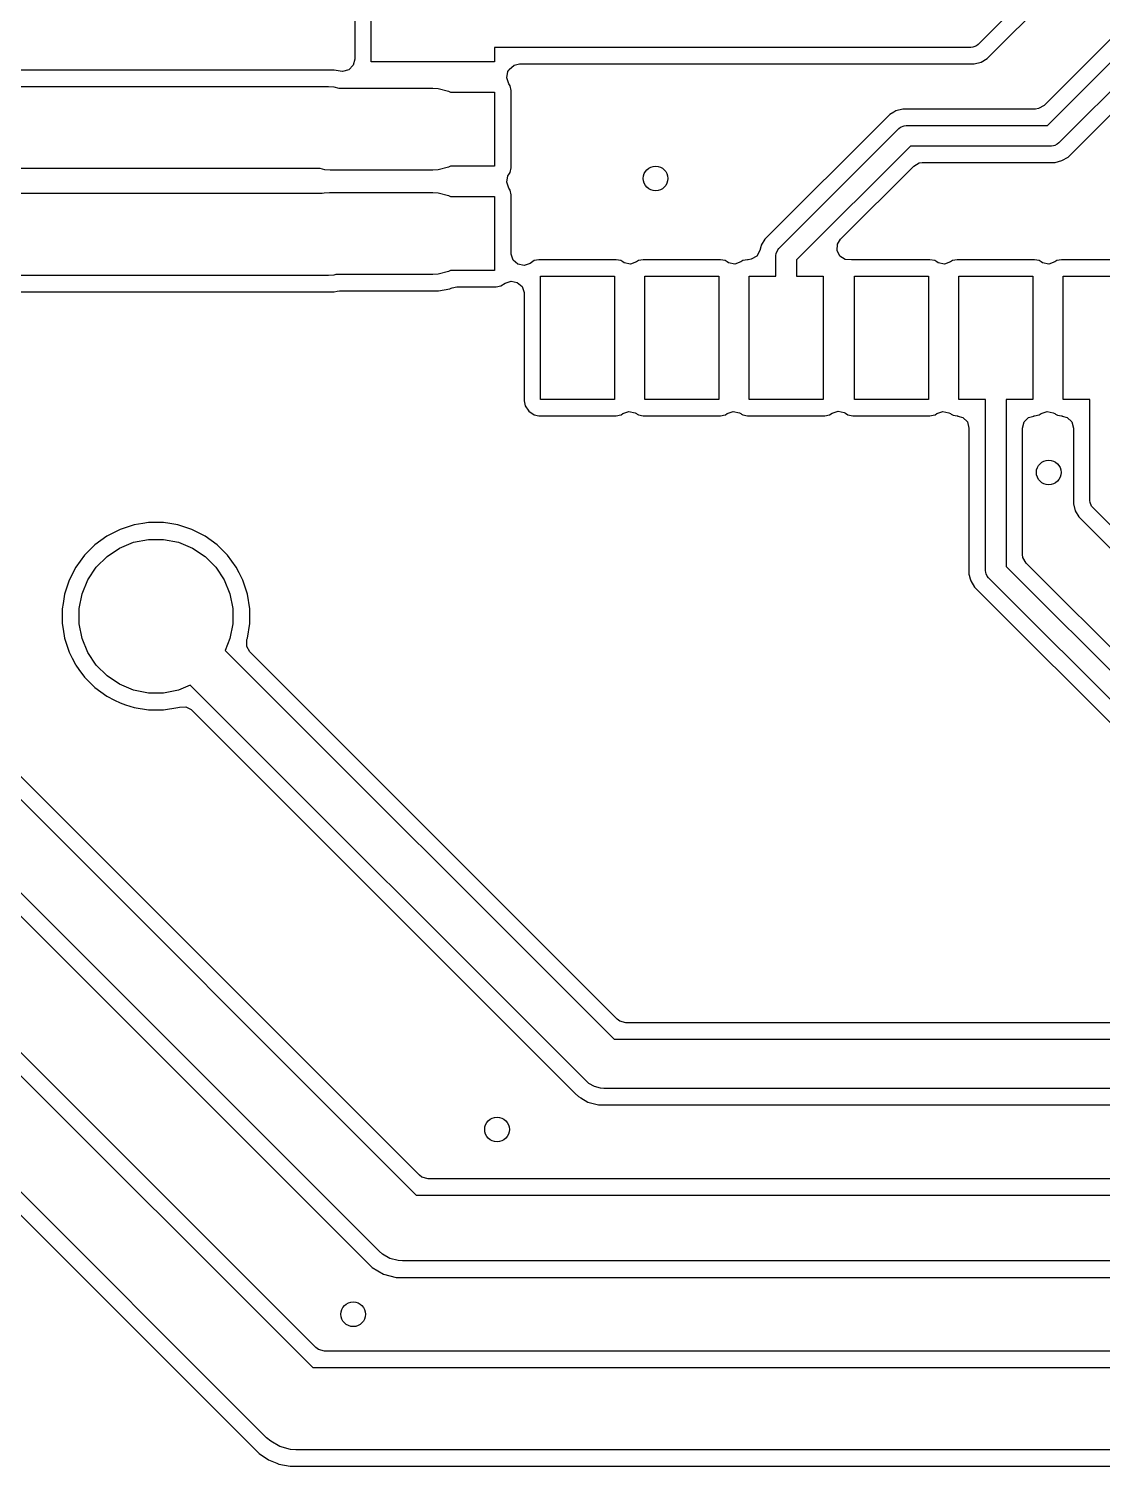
# Model space of a CAD drawing. Header units: inches. Extents: x 2.12 to 6.02, y -5.78 to -1.88.
# Drawn here: x 3.526 to 4.04, y -4.118 to -3.429 of the extents above; entities that cross this region are included whole.
import ezdxf

# ---------------------------------------------------------------- set-up
doc = ezdxf.new("R2010")
doc.units = ezdxf.units.IN
doc.header["$MEASUREMENT"] = 0
doc.layers.add('F.Cu', color=13, linetype='CONTINUOUS', true_color=0xc83434)

msp = doc.modelspace()

# ---------------------------------------------------------------- linework, layer by layer
at = {"layer": 'F.Cu', "linetype": 'CONTINUOUS'}
for p, q in [((4.11765, -3.29939), (3.98049, -3.43655)), ((3.98488, -3.44333), (4.12443, -3.30378)), ((4.15476, -3.32318), (4.01216, -3.46578)), ((4.01371, -3.47539), (4.16437, -3.32473)), ((4.17277, -3.33025), (4.01923, -3.48379)), ((4.02362, -3.49057), (4.17955, -3.33464)), ((3.68187, -3.40867), (3.68187, -3.44361)), ((3.68976, -3.44488), (3.68976, -3.40945)), ((3.97701, -3.43799), (3.74882, -3.43799)), ((3.74882, -3.43799), (3.74882, -3.44488)), ((3.97797, -3.4379), (3.97701, -3.43799)), ((3.97849, -3.43768), (3.97797, -3.4379)), ((3.97797, -3.4379), (3.97797, -3.4379)), ((3.97975, -3.43716), (3.97849, -3.43768)), ((3.98049, -3.43655), (3.97975, -3.43716)), ((3.97975, -3.43716), (3.97975, -3.43716)), ((3.68187, -3.44361), (3.68108, -3.44655)), ((3.74882, -3.44488), (3.68976, -3.44488)), ((3.9787, -3.44589), (3.98196, -3.44501)), ((3.98196, -3.44501), (3.98488, -3.44333)), ((3.67201, -3.4488), (3.38801, -3.4488)), ((3.67486, -3.44937), (3.67201, -3.4488)), ((3.67201, -3.4488), (3.67201, -3.4488)), ((3.67201, -3.4488), (3.67201, -3.4488)), ((3.67201, -3.4488), (3.67201, -3.4488)), ((3.676, -3.44948), (3.67486, -3.44937)), ((3.67894, -3.44869), (3.676, -3.44948)), ((3.68108, -3.44655), (3.67894, -3.44869)), ((3.75465, -3.45255), (3.75524, -3.44957)), ((3.75524, -3.44957), (3.75562, -3.44891)), ((3.75562, -3.44891), (3.7559, -3.44849)), ((3.7559, -3.44849), (3.75818, -3.44649)), ((3.75818, -3.44649), (3.76078, -3.44589)), ((3.76078, -3.44589), (3.9787, -3.44589)), ((3.9787, -3.44589), (3.9787, -3.44589)), ((3.39072, -3.45669), (3.66929, -3.45669)), ((3.66929, -3.45669), (3.67186, -3.45686)), ((3.67186, -3.45686), (3.67186, -3.45686)), ((3.67186, -3.45686), (3.67417, -3.45748)), ((3.67417, -3.45748), (3.71929, -3.45748)), ((3.71929, -3.45748), (3.72186, -3.45765)), ((3.72186, -3.45765), (3.72682, -3.45898)), ((3.72682, -3.45898), (3.72764, -3.45945)), ((3.75562, -3.45542), (3.75465, -3.45255)), ((3.75625, -3.45637), (3.75562, -3.45542)), ((3.75671, -3.45867), (3.75625, -3.45637)), ((3.75671, -3.49566), (3.75671, -3.45867)), ((3.72764, -3.45945), (3.74882, -3.45945)), ((3.74882, -3.45945), (3.74882, -3.49488)), ((4.01216, -3.46578), (4.00953, -3.4673)), ((3.93581, -3.47245), (3.87833, -3.52993)), ((3.93819, -3.47006), (3.93581, -3.47245)), ((3.94014, -3.46894), (3.93819, -3.47006)), ((3.94112, -3.46837), (3.94014, -3.46894)), ((3.94014, -3.46894), (3.94014, -3.46894)), ((3.94438, -3.4675), (3.94112, -3.46837)), ((3.94112, -3.46837), (3.94112, -3.46837)), ((4.00801, -3.4675), (3.94438, -3.4675)), ((4.00953, -3.4673), (4.00801, -3.4675)), ((3.8851, -3.53432), (3.94258, -3.47684)), ((3.94258, -3.47684), (3.94333, -3.47622)), ((3.94333, -3.47622), (3.9451, -3.47549)), ((3.9451, -3.47549), (3.94606, -3.47539)), ((3.9451, -3.47549), (3.9451, -3.47549)), ((3.94606, -3.47539), (4.01371, -3.47539)), ((3.9481, -3.48524), (3.8935, -3.53983)), ((4.01575, -3.48524), (3.9481, -3.48524)), ((4.01671, -3.48514), (4.01575, -3.48524)), ((4.01723, -3.48493), (4.01671, -3.48514)), ((4.01671, -3.48514), (4.01671, -3.48514)), ((4.01848, -3.48441), (4.01723, -3.48493)), ((4.01923, -3.48379), (4.01848, -3.48441)), ((4.01848, -3.48441), (4.01848, -3.48441)), ((3.94965, -3.49485), (3.95228, -3.49333)), ((3.95228, -3.49333), (3.9538, -3.49313)), ((3.9538, -3.49313), (4.01744, -3.49313)), ((4.01744, -3.49313), (4.02069, -3.49226)), ((4.01744, -3.49313), (4.01744, -3.49313)), ((4.02069, -3.49226), (4.02362, -3.49057)), ((3.6652, -3.49606), (3.39888, -3.49606)), ((3.66751, -3.49668), (3.6652, -3.49606)), ((3.67008, -3.49685), (3.66751, -3.49668)), ((3.66751, -3.49668), (3.66751, -3.49668)), ((3.71929, -3.49685), (3.67008, -3.49685)), ((3.72186, -3.49668), (3.71929, -3.49685)), ((3.72682, -3.49535), (3.72186, -3.49668)), ((3.72764, -3.49488), (3.72682, -3.49535)), ((3.74882, -3.49488), (3.72764, -3.49488)), ((3.75465, -3.50255), (3.75524, -3.49957)), ((3.75524, -3.49957), (3.75562, -3.49891)), ((3.75562, -3.49891), (3.75625, -3.49796)), ((3.75625, -3.49796), (3.75671, -3.49566)), ((3.91453, -3.52997), (3.94965, -3.49485)), ((3.66712, -3.50765), (3.66969, -3.50748)), ((3.66969, -3.50748), (3.71929, -3.50748)), ((3.71929, -3.50748), (3.72186, -3.50765)), ((3.75562, -3.50542), (3.75465, -3.50255)), ((3.75567, -3.50549), (3.75562, -3.50542)), ((3.75625, -3.50637), (3.75567, -3.50549)), ((3.75671, -3.50867), (3.75625, -3.50637)), ((3.40079, -3.50787), (3.66627, -3.50787)), ((3.66627, -3.50787), (3.66712, -3.50765)), ((3.66712, -3.50765), (3.66712, -3.50765)), ((3.72186, -3.50765), (3.72682, -3.50898)), ((3.72682, -3.50898), (3.72764, -3.50945)), ((3.72764, -3.50945), (3.74882, -3.50945)), ((3.74882, -3.50945), (3.74882, -3.54488)), ((3.75671, -3.53663), (3.75671, -3.50867)), ((3.87647, -3.5335), (3.87596, -3.5354)), ((3.87664, -3.53285), (3.87647, -3.5335)), ((3.87647, -3.5335), (3.87647, -3.5335)), ((3.87833, -3.52993), (3.87664, -3.53285)), ((3.88376, -3.53684), (3.88449, -3.53506)), ((3.88449, -3.53506), (3.8851, -3.53432)), ((3.88449, -3.53506), (3.88449, -3.53506)), ((3.91292, -3.53527), (3.91312, -3.53224)), ((3.91312, -3.53224), (3.91453, -3.52997)), ((3.75673, -3.53701), (3.75671, -3.53663)), ((3.7577, -3.53989), (3.75673, -3.53701)), ((3.75998, -3.54189), (3.7577, -3.53989)), ((3.76296, -3.54248), (3.75998, -3.54189)), ((3.76584, -3.5415), (3.76296, -3.54248)), ((3.76779, -3.5402), (3.76584, -3.5415)), ((3.77009, -3.53974), (3.76779, -3.5402)), ((3.80708, -3.53974), (3.77009, -3.53974)), ((3.80938, -3.5402), (3.80708, -3.53974)), ((3.81032, -3.54083), (3.80938, -3.5402)), ((3.81099, -3.54122), (3.81032, -3.54083)), ((3.81397, -3.54181), (3.81099, -3.54122)), ((3.81684, -3.54083), (3.81397, -3.54181)), ((3.81779, -3.5402), (3.81684, -3.54083)), ((3.82009, -3.53974), (3.81779, -3.5402)), ((3.85708, -3.53974), (3.82009, -3.53974)), ((3.85938, -3.5402), (3.85708, -3.53974)), ((3.86032, -3.54083), (3.85938, -3.5402)), ((3.86099, -3.54122), (3.86032, -3.54083)), ((3.86397, -3.54181), (3.86099, -3.54122)), ((3.86684, -3.54083), (3.86397, -3.54181)), ((3.86779, -3.5402), (3.86684, -3.54083)), ((3.87009, -3.53974), (3.86779, -3.5402)), ((3.87029, -3.53974), (3.87009, -3.53974)), ((3.87181, -3.53954), (3.87029, -3.53974)), ((3.87444, -3.53803), (3.87181, -3.53954)), ((3.87596, -3.5354), (3.87444, -3.53803)), ((3.88366, -3.5378), (3.88376, -3.53684)), ((3.88366, -3.54764), (3.88366, -3.5378)), ((3.8935, -3.53983), (3.8935, -3.54764)), ((3.91426, -3.53799), (3.91292, -3.53527)), ((3.91679, -3.53968), (3.91426, -3.53799)), ((3.91982, -3.53988), (3.91679, -3.53968)), ((3.92028, -3.53978), (3.91982, -3.53988)), ((3.92048, -3.53974), (3.92028, -3.53978)), ((3.95747, -3.53974), (3.92048, -3.53974)), ((3.95977, -3.5402), (3.95747, -3.53974)), ((3.96072, -3.54083), (3.95977, -3.5402)), ((3.96138, -3.54122), (3.96072, -3.54083)), ((3.96436, -3.54181), (3.96138, -3.54122)), ((3.96724, -3.54083), (3.96436, -3.54181)), ((3.96818, -3.5402), (3.96724, -3.54083)), ((3.97048, -3.53974), (3.96818, -3.5402)), ((4.00747, -3.53974), (3.97048, -3.53974)), ((4.00977, -3.5402), (4.00747, -3.53974)), ((4.01072, -3.54083), (4.00977, -3.5402)), ((4.01138, -3.54122), (4.01072, -3.54083)), ((4.01436, -3.54181), (4.01138, -3.54122)), ((4.01724, -3.54083), (4.01436, -3.54181)), ((4.01818, -3.5402), (4.01724, -3.54083)), ((4.02048, -3.53974), (4.01818, -3.5402)), ((4.05747, -3.53974), (4.02048, -3.53974)), ((3.66929, -3.54724), (3.40894, -3.54724)), ((3.67186, -3.54708), (3.66929, -3.54724)), ((3.6727, -3.54685), (3.67186, -3.54708)), ((3.67186, -3.54708), (3.67186, -3.54708)), ((3.71929, -3.54685), (3.6727, -3.54685)), ((3.72186, -3.54668), (3.71929, -3.54685)), ((3.72682, -3.54535), (3.72186, -3.54668)), ((3.72764, -3.54488), (3.72682, -3.54535)), ((3.74882, -3.54488), (3.72764, -3.54488)), ((3.77087, -3.60669), (3.77087, -3.54764)), ((3.77087, -3.54764), (3.8063, -3.54764)), ((3.8063, -3.54764), (3.8063, -3.60669)), ((3.82087, -3.60669), (3.82087, -3.54764)), ((3.82087, -3.54764), (3.8563, -3.54764)), ((3.8563, -3.54764), (3.8563, -3.60669)), ((3.87087, -3.60669), (3.87087, -3.54764)), ((3.87087, -3.54764), (3.88366, -3.54764)), ((3.8935, -3.54764), (3.9063, -3.54764)), ((3.9063, -3.54764), (3.9063, -3.60669)), ((3.92126, -3.60669), (3.92126, -3.54764)), ((3.92126, -3.54764), (3.95669, -3.54764)), ((3.95669, -3.54764), (3.95669, -3.60669)), ((3.97126, -3.60669), (3.97126, -3.54764)), ((3.97126, -3.54764), (4.00669, -3.54764)), ((4.00669, -3.54764), (4.00669, -3.60669)), ((4.02126, -3.60669), (4.02126, -3.54764)), ((4.02126, -3.54764), (4.05669, -3.54764)), ((3.41464, -3.55514), (3.67201, -3.55514)), ((3.67201, -3.55514), (3.67342, -3.55486)), ((3.67342, -3.55486), (3.67456, -3.55474)), ((3.67456, -3.55474), (3.72201, -3.55474)), ((3.72201, -3.55474), (3.72734, -3.55368)), ((3.72734, -3.55368), (3.72799, -3.55341)), ((3.72799, -3.55341), (3.72845, -3.55322)), ((3.72845, -3.55322), (3.7307, -3.55278)), ((3.7307, -3.55278), (3.7496, -3.55278)), ((3.7496, -3.55278), (3.7519, -3.55232)), ((3.7519, -3.55232), (3.75385, -3.55102)), ((3.75385, -3.55102), (3.75672, -3.55004)), ((3.75672, -3.55004), (3.7597, -3.55063)), ((3.7597, -3.55063), (3.76198, -3.55263)), ((3.76198, -3.55263), (3.76296, -3.55551)), ((3.76296, -3.55551), (3.76297, -3.55589)), ((3.76297, -3.55589), (3.76297, -3.60747)), ((3.76297, -3.60747), (3.76343, -3.60977)), ((3.76343, -3.60977), (3.76343, -3.60977)), ((3.76343, -3.60977), (3.76518, -3.61238)), ((3.8063, -3.60669), (3.77087, -3.60669)), ((3.8563, -3.60669), (3.82087, -3.60669)), ((3.9063, -3.60669), (3.87087, -3.60669)), ((3.95669, -3.60669), (3.92126, -3.60669)), ((3.98406, -3.60669), (3.97126, -3.60669)), ((3.98406, -3.68878), (3.98406, -3.60669)), ((4.00669, -3.60669), (3.9939, -3.60669)), ((3.9939, -3.60669), (3.9939, -3.68674)), ((4.03406, -3.60669), (4.02126, -3.60669)), ((4.03406, -3.65512), (4.03406, -3.60669)), ((3.76518, -3.61238), (3.76779, -3.61413)), ((3.76779, -3.61413), (3.77009, -3.61459)), ((3.77009, -3.61459), (3.80708, -3.61459)), ((3.80708, -3.61459), (3.80938, -3.61413)), ((3.80938, -3.61413), (3.80949, -3.61406)), ((3.80949, -3.61406), (3.81032, -3.6135)), ((3.81032, -3.6135), (3.8132, -3.61252)), ((3.8132, -3.61252), (3.81618, -3.61311)), ((3.81618, -3.61311), (3.81684, -3.6135)), ((3.81684, -3.6135), (3.81723, -3.61376)), ((3.81723, -3.61376), (3.81779, -3.61413)), ((3.81779, -3.61413), (3.82009, -3.61459)), ((3.82009, -3.61459), (3.85708, -3.61459)), ((3.85708, -3.61459), (3.85938, -3.61413)), ((3.85938, -3.61413), (3.85949, -3.61406)), ((3.85949, -3.61406), (3.86032, -3.6135)), ((3.86032, -3.6135), (3.8632, -3.61252)), ((3.8632, -3.61252), (3.86618, -3.61311)), ((3.86618, -3.61311), (3.86684, -3.6135)), ((3.86684, -3.6135), (3.86723, -3.61376)), ((3.86723, -3.61376), (3.86779, -3.61413)), ((3.86779, -3.61413), (3.87009, -3.61459)), ((3.87009, -3.61459), (3.90708, -3.61459)), ((3.90708, -3.61459), (3.90938, -3.61413)), ((3.90938, -3.61413), (3.91052, -3.61337)), ((3.91052, -3.61337), (3.9134, -3.61239)), ((3.9134, -3.61239), (3.91637, -3.61298)), ((3.91637, -3.61298), (3.91704, -3.61337)), ((3.91704, -3.61337), (3.91818, -3.61413)), ((3.91818, -3.61413), (3.92048, -3.61459)), ((3.92048, -3.61459), (3.95747, -3.61459)), ((3.95747, -3.61459), (3.95977, -3.61413)), ((3.95977, -3.61413), (3.95988, -3.61406)), ((3.95988, -3.61406), (3.96072, -3.6135)), ((3.96072, -3.6135), (3.96359, -3.61252)), ((3.96359, -3.61252), (3.96657, -3.61311)), ((3.96657, -3.61311), (3.96724, -3.6135)), ((3.96724, -3.6135), (3.96763, -3.61376)), ((3.96763, -3.61376), (3.96818, -3.61413)), ((3.96818, -3.61413), (3.96864, -3.61422)), ((3.96864, -3.61422), (3.97048, -3.61459)), ((3.97048, -3.61459), (3.97048, -3.61459)), ((3.97048, -3.61459), (3.97077, -3.61461)), ((3.97077, -3.61461), (3.97076, -3.61471)), ((3.97076, -3.61471), (3.97323, -3.61537)), ((3.97323, -3.61537), (3.97538, -3.61752)), ((3.97538, -3.61752), (3.97616, -3.62045)), ((4.00179, -3.62045), (4.00258, -3.61752)), ((4.00258, -3.61752), (4.00472, -3.61537)), ((4.00472, -3.61537), (4.00719, -3.61471)), ((4.00718, -3.61461), (4.00747, -3.61459)), ((4.00719, -3.61471), (4.00718, -3.61461)), ((4.00747, -3.61459), (4.00977, -3.61413)), ((4.00747, -3.61459), (4.00747, -3.61459)), ((4.00977, -3.61413), (4.01072, -3.6135)), ((4.01072, -3.6135), (4.01359, -3.61252)), ((4.01359, -3.61252), (4.01657, -3.61311)), ((4.01657, -3.61311), (4.01724, -3.6135)), ((4.01724, -3.6135), (4.01763, -3.61376)), ((4.01763, -3.61376), (4.01818, -3.61413)), ((4.01818, -3.61413), (4.01864, -3.61422)), ((4.01864, -3.61422), (4.02048, -3.61459)), ((4.02048, -3.61459), (4.02048, -3.61459)), ((4.02048, -3.61459), (4.02077, -3.61461)), ((4.02077, -3.61461), (4.02076, -3.61471)), ((4.02076, -3.61471), (4.02323, -3.61537)), ((4.02323, -3.61537), (4.02538, -3.61752)), ((4.02538, -3.61752), (4.02616, -3.62045)), ((3.97616, -3.62045), (3.97616, -3.69047)), ((4.00179, -3.68104), (4.00179, -3.62045)), ((4.02616, -3.62045), (4.02616, -3.65681)), ((4.02616, -3.65681), (4.02703, -3.66006)), ((4.03415, -3.65608), (4.03406, -3.65512)), ((4.03488, -3.65785), (4.03415, -3.65608)), ((4.0355, -3.6586), (4.03488, -3.65785)), ((4.03488, -3.65785), (4.03488, -3.65785)), ((4.20912, -3.83222), (4.0355, -3.6586)), ((3.58308, -3.66573), (3.58029, -3.66617)), ((3.59015, -3.66573), (3.58308, -3.66573)), ((3.59325, -3.66622), (3.59015, -3.66573)), ((4.02703, -3.66006), (4.02872, -3.66299)), ((4.02872, -3.66299), (4.02872, -3.66299)), ((4.02872, -3.66299), (4.02872, -3.66299)), ((4.02872, -3.66299), (4.20234, -3.83661)), ((3.56308, -3.67223), (3.55736, -3.67638)), ((3.56938, -3.66902), (3.56308, -3.67223)), ((3.56308, -3.67223), (3.56308, -3.67223)), ((3.5761, -3.66683), (3.56938, -3.66902)), ((3.58029, -3.66617), (3.5761, -3.66683)), ((3.5761, -3.66683), (3.5761, -3.66683)), ((3.59713, -3.66683), (3.59325, -3.66622)), ((3.60385, -3.66902), (3.59713, -3.66683)), ((3.59713, -3.66683), (3.59713, -3.66683)), ((3.60729, -3.67077), (3.60385, -3.66902)), ((3.61015, -3.67223), (3.60729, -3.67077)), ((3.61587, -3.67638), (3.61015, -3.67223)), ((3.55736, -3.67638), (3.55237, -3.68138)), ((3.55736, -3.67638), (3.55736, -3.67638)), ((3.56314, -3.68202), (3.56917, -3.67799)), ((3.56917, -3.67799), (3.57587, -3.67522)), ((3.57587, -3.67522), (3.58299, -3.6738)), ((3.58299, -3.6738), (3.59024, -3.6738)), ((3.59024, -3.6738), (3.59736, -3.67522)), ((3.59736, -3.67522), (3.60406, -3.67799)), ((3.60406, -3.67799), (3.61009, -3.68202)), ((3.62086, -3.68138), (3.61587, -3.67638)), ((3.55237, -3.68138), (3.54821, -3.6871)), ((3.55237, -3.68138), (3.55237, -3.68138)), ((3.55801, -3.68715), (3.56314, -3.68202)), ((3.61009, -3.68202), (3.61522, -3.68715)), ((3.62502, -3.6871), (3.62086, -3.68138)), ((4.00199, -3.68256), (4.00179, -3.68104)), ((4.00351, -3.68519), (4.00199, -3.68256)), ((4.18174, -3.86342), (4.00351, -3.68519)), ((3.545, -3.69339), (3.54282, -3.70012)), ((3.54821, -3.6871), (3.545, -3.69339)), ((3.54821, -3.6871), (3.54821, -3.6871)), ((3.5512, -3.69989), (3.55398, -3.69318)), ((3.55398, -3.69318), (3.55801, -3.68715)), ((3.61522, -3.68715), (3.61925, -3.69318)), ((3.61925, -3.69318), (3.62203, -3.69989)), ((3.62643, -3.68986), (3.62502, -3.6871)), ((3.62823, -3.69339), (3.62643, -3.68986)), ((3.63041, -3.70012), (3.62823, -3.69339)), ((3.97616, -3.69047), (3.97631, -3.69103)), ((3.97631, -3.69103), (3.97679, -3.6928)), ((3.97679, -3.6928), (3.97703, -3.69373)), ((3.98415, -3.68974), (3.98406, -3.68878)), ((3.98436, -3.69026), (3.98415, -3.68974)), ((3.98415, -3.68974), (3.98415, -3.68974)), ((3.98488, -3.69151), (3.98436, -3.69026)), ((3.9855, -3.69226), (3.98488, -3.69151)), ((3.98488, -3.69151), (3.98488, -3.69151)), ((4.17467, -3.88143), (3.9855, -3.69226)), ((3.9939, -3.68674), (4.18019, -3.87303)), ((3.54282, -3.70012), (3.54213, -3.70449)), ((3.54282, -3.70012), (3.54282, -3.70012)), ((3.54978, -3.707), (3.5512, -3.69989)), ((3.62203, -3.69989), (3.62344, -3.707)), ((3.63152, -3.7071), (3.63041, -3.70012)), ((3.63041, -3.70012), (3.63041, -3.70012)), ((3.63041, -3.70012), (3.63041, -3.70012)), ((3.97703, -3.69373), (3.97872, -3.69665)), ((3.97872, -3.69665), (3.97872, -3.69665)), ((3.97872, -3.69665), (3.97872, -3.69665)), ((3.97872, -3.69665), (4.17028, -3.88821)), ((3.54213, -3.70449), (3.54171, -3.7071)), ((3.54171, -3.7071), (3.54171, -3.71416)), ((3.54978, -3.71426), (3.54978, -3.707)), ((3.62344, -3.707), (3.62344, -3.71426)), ((3.63152, -3.71416), (3.63152, -3.7071)), ((3.54171, -3.71416), (3.54214, -3.71688)), ((3.5512, -3.72137), (3.54978, -3.71426)), ((3.62344, -3.71426), (3.62203, -3.72137)), ((3.63041, -3.72114), (3.63152, -3.71416)), ((3.54214, -3.71688), (3.54282, -3.72114)), ((3.54282, -3.72114), (3.545, -3.72787)), ((3.63019, -3.72181), (3.63041, -3.72114)), ((3.545, -3.72787), (3.54647, -3.73076)), ((3.55398, -3.72808), (3.5512, -3.72137)), ((3.62203, -3.72137), (3.61969, -3.72701)), ((3.61969, -3.72701), (3.80607, -3.91339)), ((3.63011, -3.72211), (3.63019, -3.72181)), ((3.63011, -3.72514), (3.63011, -3.72211)), ((3.63162, -3.72777), (3.63011, -3.72514)), ((3.80762, -3.90377), (3.63162, -3.72777)), ((3.54647, -3.73076), (3.54801, -3.73377)), ((3.54801, -3.73377), (3.54821, -3.73416)), ((3.54821, -3.73416), (3.54821, -3.73416)), ((3.54821, -3.73416), (3.54964, -3.73613)), ((3.55801, -3.73411), (3.55398, -3.72808)), ((3.56314, -3.73924), (3.55801, -3.73411)), ((3.54964, -3.73613), (3.55237, -3.73988)), ((3.55237, -3.73988), (3.55736, -3.74488)), ((3.56917, -3.74327), (3.56314, -3.73924)), ((3.55736, -3.74488), (3.56308, -3.74903)), ((3.57587, -3.74604), (3.56917, -3.74327)), ((3.58299, -3.74746), (3.57587, -3.74604)), ((3.59024, -3.74746), (3.58299, -3.74746)), ((3.59736, -3.74604), (3.59024, -3.74746)), ((3.60299, -3.74371), (3.59736, -3.74604)), ((3.79283, -3.93355), (3.60299, -3.74371)), ((3.56308, -3.74903), (3.56679, -3.75092)), ((3.56679, -3.75092), (3.56938, -3.75224)), ((3.56938, -3.75224), (3.56938, -3.75224)), ((3.56938, -3.75224), (3.56938, -3.75224)), ((3.56938, -3.75224), (3.57201, -3.7531)), ((3.57201, -3.7531), (3.5761, -3.75443)), ((3.5761, -3.75443), (3.5761, -3.75443)), ((3.5761, -3.75443), (3.5761, -3.75443)), ((3.5761, -3.75443), (3.5761, -3.75443)), ((3.5761, -3.75443), (3.58308, -3.75553)), ((3.58308, -3.75553), (3.58308, -3.75553)), ((3.58308, -3.75553), (3.59015, -3.75553)), ((3.59015, -3.75553), (3.59713, -3.75443)), ((3.59015, -3.75553), (3.59015, -3.75553)), ((3.59713, -3.75443), (3.5978, -3.75421)), ((3.5978, -3.75421), (3.60083, -3.75405)), ((3.60083, -3.75405), (3.60353, -3.75543)), ((3.60353, -3.75543), (3.60376, -3.75564)), ((3.60376, -3.75564), (3.78541, -3.9373)), ((3.49213, -3.76907), (3.71125, -3.98819)), ((3.7128, -3.97858), (3.50174, -3.76752)), ((3.69359, -4.01507), (3.46524, -3.78673)), ((3.38583, -3.795), (3.6617, -4.07087)), ((3.66325, -4.06125), (3.39544, -3.79344)), ((3.4622, -3.79484), (3.69021, -4.02286)), ((3.63962, -4.10447), (3.35222, -3.81707)), ((3.34472, -3.82073), (3.63596, -4.11197)), ((3.80884, -3.90471), (3.80762, -3.90377)), ((3.81177, -3.90549), (3.80884, -3.90471)), ((4.45141, -3.90549), (3.81177, -3.90549)), ((3.80607, -3.91339), (4.44882, -3.91339)), ((3.79399, -3.93457), (3.79283, -3.93355)), ((3.79666, -3.93611), (3.79399, -3.93457)), ((3.78541, -3.9373), (3.78541, -3.9373)), ((3.78541, -3.9373), (3.78749, -3.93937)), ((3.78749, -3.93937), (3.78908, -3.94096)), ((3.78908, -3.94096), (3.78908, -3.94096)), ((3.78908, -3.94096), (3.78908, -3.94096)), ((3.78908, -3.94096), (3.79016, -3.94159)), ((3.79016, -3.94159), (3.79358, -3.94356)), ((3.79964, -3.93691), (3.79666, -3.93611)), ((3.80118, -3.93701), (3.79964, -3.93691)), ((4.44393, -3.93701), (3.80118, -3.93701)), ((3.79358, -3.94356), (3.79859, -3.9449)), ((3.79859, -3.9449), (4.43823, -3.9449)), ((3.71401, -3.97951), (3.7128, -3.97858)), ((3.71695, -3.9803), (3.71401, -3.97951)), ((4.31543, -3.9803), (3.71695, -3.9803)), ((3.71125, -3.98819), (4.3189, -3.98819)), ((3.69514, -4.01643), (3.69359, -4.01507)), ((3.6987, -4.01849), (3.69514, -4.01643)), ((3.69021, -4.02286), (3.6956, -4.02597)), ((3.70267, -4.01955), (3.6987, -4.01849)), ((3.70472, -4.01969), (3.70267, -4.01955)), ((4.31237, -4.01969), (3.70472, -4.01969)), ((3.6956, -4.02597), (3.70161, -4.02758)), ((3.70161, -4.02758), (3.70161, -4.02758)), ((3.70161, -4.02758), (3.7082, -4.02758)), ((3.7082, -4.02758), (3.7082, -4.02758)), ((3.7082, -4.02758), (4.30668, -4.02758)), ((3.66446, -4.06219), (3.66325, -4.06125)), ((3.6674, -4.06297), (3.66446, -4.06219)), ((4.11689, -4.06297), (3.6674, -4.06297)), ((3.6617, -4.07087), (4.11417, -4.07087)), ((3.64156, -4.10617), (3.63962, -4.10447)), ((3.64596, -4.10871), (3.64156, -4.10617)), ((3.64156, -4.10617), (3.64156, -4.10617)), ((3.63596, -4.11197), (3.64048, -4.11499)), ((3.64601, -4.10874), (3.64596, -4.10871)), ((3.65097, -4.11007), (3.64601, -4.10874)), ((3.65354, -4.11024), (3.65097, -4.11007)), ((3.65097, -4.11007), (3.65097, -4.11007)), ((4.10602, -4.11024), (3.65354, -4.11024)), ((3.64048, -4.11499), (3.64048, -4.11499)), ((3.64048, -4.11499), (3.64048, -4.11499)), ((3.64048, -4.11499), (3.6445, -4.11665)), ((3.6445, -4.11665), (3.6455, -4.11707)), ((3.6455, -4.11707), (3.65083, -4.11813)), ((3.65083, -4.11813), (3.65083, -4.11813)), ((3.65083, -4.11813), (4.10032, -4.11813))]:
    msp.add_line(p, q, dxfattribs=at)
at = {"layer": 'F.Cu'}
for centre in [(3.82598, -3.50079), (4.01437, -3.64173), (3.75, -3.95669), (3.6811, -4.04528)]:
    msp.add_circle(centre, 0.00591, dxfattribs=at)

doc.saveas('drawing.dxf')
